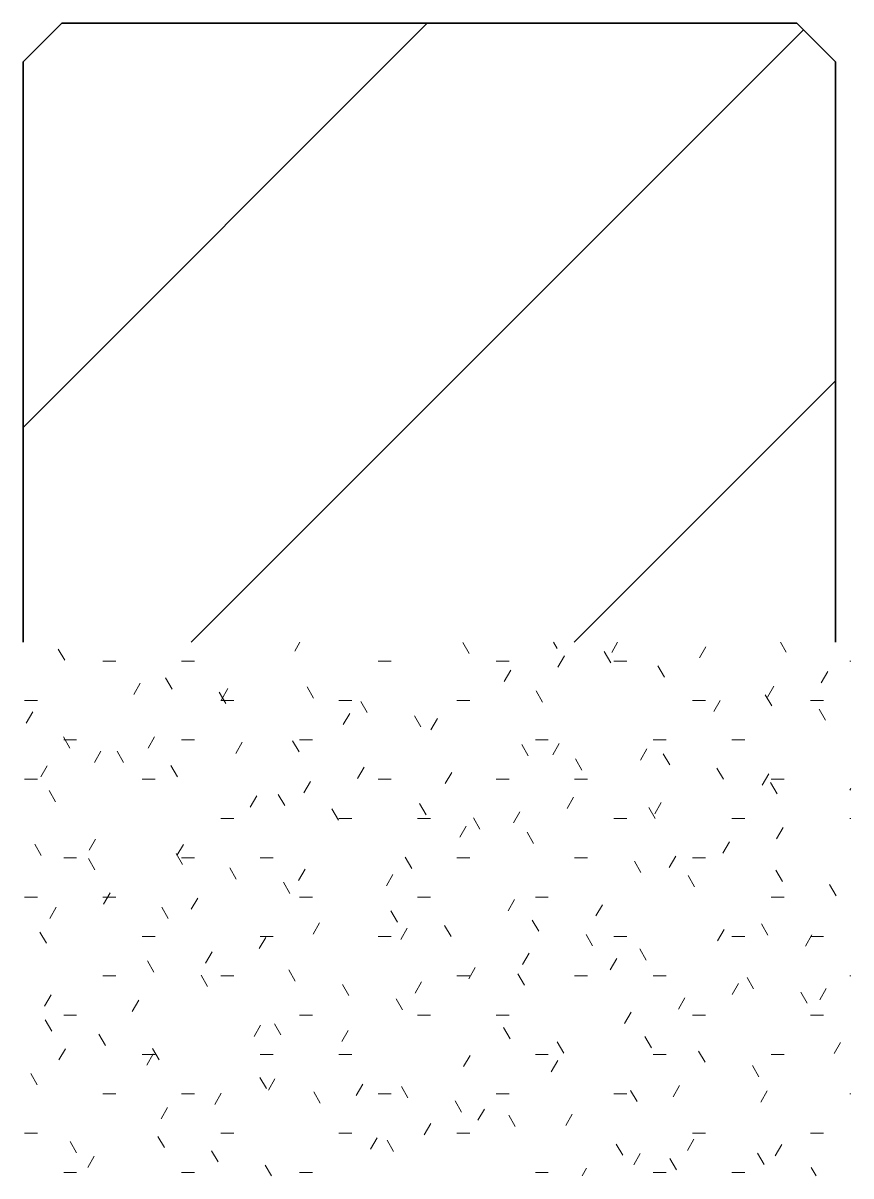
# Model space of a CAD drawing. Header units: metres. Extents: x 0 to 107, y -149 to 0.
import ezdxf

# ---------------------------------------------------------------- set-up
doc = ezdxf.new("R2010")
doc.units = ezdxf.units.M
doc.layers.add('A-DETL-GENF', color=92, linetype='Continuous', lineweight=18)

# ---------------------------------------------------------------- blocks, each defined once
blk = doc.blocks.new('90 bestrating - betonstraatsteen 210x105x80-5045332-00_0 Basismaterialen')
at = {"layer": 'A-DETL-GENF', "lineweight": 13}
h = blk.add_hatch(dxfattribs=at)
h.set_pattern_fill('FP_96', color=256, style=0, pattern_type=2)
h.set_pattern_definition([(45, (13599.317, 3697.076), (-24.74874, 24.74874), [])])
h.paths.add_polyline_path([(105, -80), (105, -5), (100, 0), (5, 0), (0, -5), (0, -80)])
h = blk.add_hatch(dxfattribs=at)
h.set_pattern_fill('FP_97', color=256, style=0, pattern_type=2)
h.set_pattern_definition([(0, (13599.317, 3697.076), (20.32, 5.08), [1.676, -13.564, 1.676, -13.564, -81.28]), (0, (13599.317, 3697.076), (20.32, 5.08), [-30.48, 1.676, -28.804, 1.676, -13.564, -35.56]), (0, (13599.317, 3697.076), (20.32, 5.08), [-76.2, 1.676, -8.484, 1.676, -23.724]), (120, (13606.937, 3699.616), (-14.559409, 15.0576362), [1.676, -13.564, 1.676, -13.564, -81.28]), (120, (13606.937, 3699.616), (-14.559409, 15.0576362), [-30.48, 1.676, -28.804, 1.676, -13.564, -35.56]), (120, (13606.937, 3699.616), (-14.559409, 15.0576362), [-76.2, 1.676, -8.484, 1.676, -23.724]), (240, (13609.477, 3709.776), (-5.760591, -20.1376362), [1.676, -13.564, 1.676, -13.564, -81.28]), (240, (13609.477, 3709.776), (-5.760591, -20.1376362), [-30.48, 1.676, -28.804, 1.676, -13.564, -35.56]), (240, (13609.477, 3709.776), (-5.760591, -20.1376362), [-76.2, 1.676, -8.484, 1.676, -23.724])])
h.paths.add_polyline_path([(107, -148.93), (107, -80), (0, -80), (0, -148.93)])
at = {"layer": 'A-DETL-GENF', "lineweight": 35}
for p, q in [((100, 0), (5, 0)), ((105, -5), (100, 0)), ((5, 0), (0, -5)), ((0, -5), (0, -80)), ((105, -80), (105, -5))]:
    blk.add_line(p, q, dxfattribs=at)

msp = doc.modelspace()

# ---------------------------------------------------------------- block references
msp.add_blockref('90 bestrating - betonstraatsteen 210x105x80-5045332-00_0 Basismaterialen', (0, 0))

doc.saveas('drawing.dxf')
